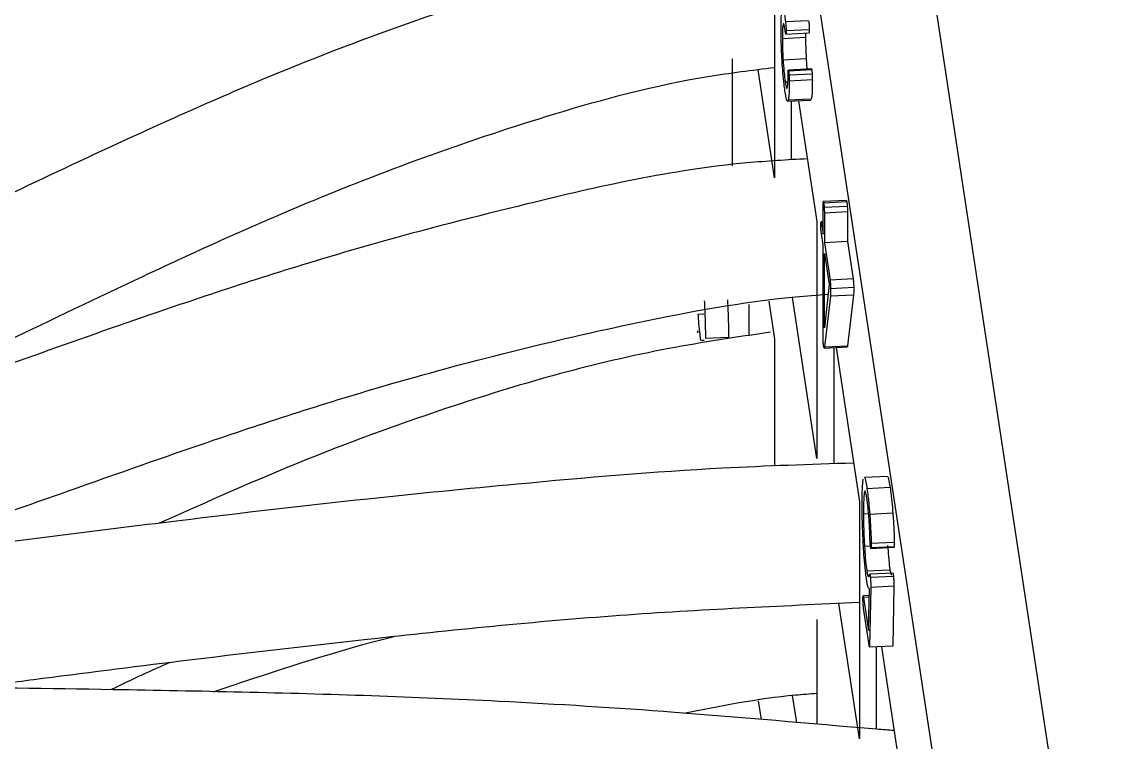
# Model space of a CAD drawing. Header units: millimetres. Extents: x 334 to 3694, y 0 to 2376.
# Drawn here: x 2543.58 to 2549.24, y 1102.66 to 1106.38 of the extents above; entities that cross this region are included whole.
import ezdxf

# ---------------------------------------------------------------- set-up
doc = ezdxf.new("R2010")
doc.units = ezdxf.units.MM
doc.header["$LTSCALE"] = 3
doc.layers.add('1_외형선', color=7, linetype='Continuous', lineweight=25)

msp = doc.modelspace()

# ---------------------------------------------------------------- linework, layer by layer
at = {"layer": '1_외형선'}
for p, q in [((2548.6427, 1100.253), (2547.0425, 1110.8117)), ((2549.2404, 1100.2832), (2547.6402, 1110.8419)), ((2547.4687, 1106.7992), (2547.4687, 1105.5744)), ((2547.6454, 1106.3873), (2547.5259, 1106.3813)), ((2547.5278, 1106.3185), (2547.6473, 1106.3246)), ((2547.6483, 1106.3404), (2547.5288, 1106.3343)), ((2547.6295, 1106.3237), (2547.6293, 1106.3002)), ((2547.6293, 1106.3002), (2547.5097, 1106.2941)), ((2547.2491, 1106.1907), (2547.2491, 1105.6379)), ((2547.6328, 1106.1899), (2547.5133, 1106.1838)), ((2547.6328, 1106.1899), (2547.6369, 1106.1372)), ((2547.4687, 1105.5744), (2547.3838, 1106.1343)), ((2547.6602, 1106.1384), (2547.5406, 1106.1324)), ((2547.6615, 1106.1327), (2547.542, 1106.1266)), ((2547.6636, 1106.1114), (2547.544, 1106.1054)), ((2547.538, 1106.0697), (2547.5247, 1106.069)), ((2547.6645, 1106.0814), (2547.5449, 1106.0754)), ((2547.5245, 1106.0152), (2547.523, 1106.0249)), ((2547.5349, 1105.9708), (2547.6545, 1105.9768)), ((2547.6592, 1105.9826), (2547.5397, 1105.9766)), ((2547.6592, 1105.9826), (2547.6543, 1105.9791)), ((2547.5576, 1105.6681), (2547.5576, 1105.9719)), ((2547.5938, 1105.9738), (2547.6883, 1105.3499)), ((2547.7199, 1105.2844), (2547.7199, 1105.4385)), ((2547.8405, 1105.4588), (2547.721, 1105.4527)), ((2547.8429, 1105.451), (2547.7233, 1105.445)), ((2547.8453, 1105.4274), (2547.7257, 1105.4214)), ((2547.8463, 1105.3994), (2547.7267, 1105.3934)), ((2547.7267, 1105.3934), (2547.7267, 1105.2393)), ((2547.8463, 1105.3994), (2547.8463, 1105.2453)), ((2547.6883, 1105.3499), (2547.6883, 1104.1251)), ((2547.7199, 1105.3476), (2547.7099, 1105.3471)), ((2547.7199, 1105.3407), (2547.7114, 1105.3402)), ((2547.7114, 1105.3402), (2547.7199, 1105.2844)), ((2547.7199, 1105.2295), (2547.7111, 1105.2873)), ((2547.8463, 1105.2453), (2547.7267, 1105.2393)), ((2547.7267, 1105.2393), (2547.7559, 1105.047)), ((2547.8463, 1105.2453), (2547.8754, 1105.053)), ((2547.7199, 1104.7587), (2547.7199, 1105.2295)), ((2547.7267, 1105.1843), (2547.7512, 1105.0231)), ((2547.7267, 1104.7997), (2547.7267, 1105.1843)), ((2547.7512, 1105.0231), (2547.7267, 1104.7997)), ((2547.8754, 1105.053), (2547.7559, 1105.047)), ((2547.6883, 1104.1251), (2547.5622, 1104.9573)), ((2547.758, 1104.9629), (2547.7275, 1104.7015)), ((2547.8776, 1104.9689), (2547.758, 1104.9629)), ((2547.8787, 1105.0081), (2547.7591, 1105.0021)), ((2547.8776, 1104.9689), (2547.8471, 1104.7075)), ((2547.338, 1104.7593), (2547.338, 1104.9208)), ((2547.439, 1104.9373), (2547.4687, 1104.7415)), ((2547.0749, 1104.8705), (2547.1037, 1104.872)), ((2547.0742, 1104.7833), (2547.0766, 1104.7824)), ((2547.088, 1104.7359), (2547.1047, 1104.7367)), ((2547.231, 1104.7502), (2547.1114, 1104.7442)), ((2547.4687, 1104.7415), (2547.4687, 1104.0844)), ((2547.7257, 1104.6951), (2547.8453, 1104.7011)), ((2547.7275, 1104.7015), (2547.8471, 1104.7075)), ((2547.7772, 1104.0965), (2547.7772, 1104.6977)), ((2547.7871, 1104.6982), (2547.908, 1103.9007)), ((2548.0536, 1104.0319), (2547.9341, 1104.0259)), ((2548.0667, 1103.9743), (2547.9471, 1103.9682)), ((2547.908, 1103.9007), (2547.908, 1102.6759)), ((2547.9554, 1103.8388), (2547.9291, 1103.8374)), ((2548.0809, 1103.8414), (2547.9614, 1103.8354)), ((2547.9652, 1103.6703), (2547.9343, 1103.6687)), ((2547.9673, 1103.6595), (2547.9665, 1103.6618)), ((2547.9676, 1103.6594), (2548.0871, 1103.6654)), ((2548.088, 1103.6685), (2547.9685, 1103.6625)), ((2548.0884, 1103.6908), (2547.9689, 1103.6848)), ((2548.0661, 1103.5475), (2547.9466, 1103.5414)), ((2547.9567, 1103.5153), (2547.9539, 1103.5151)), ((2547.9539, 1103.5151), (2547.9556, 1103.514)), ((2547.9598, 1103.5226), (2547.9608, 1103.5256)), ((2548.0809, 1103.5319), (2547.9614, 1103.5259)), ((2548.084, 1103.5144), (2547.9645, 1103.5083)), ((2547.9563, 1103.4524), (2547.9528, 1103.4589)), ((2547.9555, 1103.2354), (2547.9594, 1103.454)), ((2547.9569, 1103.4521), (2547.9594, 1103.4522)), ((2547.9662, 1103.4581), (2547.9604, 1103.1482)), ((2548.0858, 1103.4641), (2547.9662, 1103.4581)), ((2548.0858, 1103.4641), (2548.0799, 1103.1543)), ((2547.908, 1102.6759), (2547.802, 1103.3754)), ((2547.9587, 1103.4159), (2547.9277, 1103.4144)), ((2547.9586, 1103.4076), (2547.9296, 1103.4061)), ((2547.9296, 1103.4061), (2547.9555, 1103.2354)), ((2547.9604, 1103.1482), (2547.9296, 1103.3512)), ((2547.6883, 1103.2923), (2547.6883, 1102.7506)), ((2548.0799, 1103.1543), (2547.9604, 1103.1482)), ((2547.9969, 1102.7249), (2547.9969, 1103.1501)), ((2548.0216, 1103.1513), (2548.1276, 1102.4515)), ((2547.3847, 1102.8708), (2547.3993, 1102.7746)), ((2547.5835, 1102.7593), (2547.5622, 1102.8996))]:
    msp.add_line(p, q, dxfattribs=at)
for points, knots in [([(2547.2259, 1108.2695), (2546.647, 1108.2256), (2545.6261, 1108.1481), (2544.4123, 1107.7873), (2543.4863, 1107.3638), (2542.6917, 1106.7879), (2541.953, 1105.9683), (2541.2585, 1105.1609), (2540.369, 1104.488), (2539.6862, 1104.2534), (2539.3238, 1104.1289)], [0, 0, 0, 0, 0.154984, 0.273322, 0.358955, 0.465132, 0.6096, 0.787849, 0.887407, 1, 1, 1, 1]), ([(2541.5785, 1104.614), (2541.7224, 1104.7361), (2542.1114, 1105.0659), (2542.5257, 1105.5906), (2543.0444, 1106.1375), (2543.6939, 1106.6912), (2544.6206, 1107.1258), (2545.6755, 1107.4032), (2546.5075, 1107.5437), (2547.0539, 1107.5454), (2547.2491, 1107.546)], [0, 0, 0, 0, 0.09298, 0.251234, 0.364359, 0.498399, 0.68355, 0.798651, 0.9281, 1, 1, 1, 1]), ([(2547.463, 1106.8371), (2547.2818, 1106.8105), (2546.7051, 1106.7256), (2545.8953, 1106.4942), (2544.9759, 1106.1574), (2544.0213, 1105.7356), (2542.8343, 1105.1641), (2541.7877, 1104.6585), (2541.0626, 1104.4161), (2540.8994, 1104.3615)], [0, 0, 0, 0, 0.070906, 0.225646, 0.339665, 0.483209, 0.681239, 0.928281, 1, 1, 1, 1]), ([(2547.5126, 1106.4949), (2547.5142, 1106.4772), (2547.5171, 1106.4455), (2547.5217, 1106.41), (2547.5245, 1106.3909), (2547.5259, 1106.3813)], [0, 0, 0, 0, 0.385988, 0.690584, 1, 1, 1, 1]), ([(2547.5029, 1106.3467), (2547.503, 1106.3595), (2547.5031, 1106.382), (2547.5041, 1106.4126), (2547.5055, 1106.425), (2547.5064, 1106.4326)], [0, 0, 0, 0, 0.343489, 0.602403, 1, 1, 1, 1]), ([(2547.5145, 1106.3713), (2547.5134, 1106.3684), (2547.5113, 1106.3628), (2547.5099, 1106.3321), (2547.5098, 1106.3069), (2547.5097, 1106.2941)], [0, 0, 0, 0, 0.352687, 0.671119, 1, 1, 1, 1]), ([(2547.5259, 1106.3263), (2547.5244, 1106.3359), (2547.5209, 1106.3574), (2547.5169, 1106.3721), (2547.5149, 1106.3715), (2547.5145, 1106.3713)], [0, 0, 0, 0, 0.383018, 0.8582866, 1, 1, 1, 1]), ([(2547.5259, 1106.3813), (2547.5263, 1106.3783), (2547.527, 1106.3736), (2547.5278, 1106.3642), (2547.5284, 1106.355), (2547.5287, 1106.3445), (2547.5288, 1106.3379), (2547.5288, 1106.3343)], [0, 0, 0, 0, 0.260518, 0.4178108, 0.5758844, 0.7657485, 1, 1, 1, 1]), ([(2547.6454, 1106.3873), (2547.6459, 1106.3844), (2547.6465, 1106.3796), (2547.6474, 1106.3703), (2547.6479, 1106.361), (2547.6483, 1106.3505), (2547.6483, 1106.344), (2547.6483, 1106.3404)], [0, 0, 0, 0, 0.260518, 0.417811, 0.575884, 0.765748, 1, 1, 1, 1]), ([(2547.5082, 1106.1765), (2547.5068, 1106.2028), (2547.504, 1106.2552), (2547.503, 1106.3119), (2547.5029, 1106.34), (2547.5029, 1106.3467)], [0, 0, 0, 0, 0.4336552, 0.865555, 1, 1, 1, 1]), ([(2547.5288, 1106.3343), (2547.5288, 1106.3305), (2547.5287, 1106.3244), (2547.5283, 1106.3196), (2547.5278, 1106.3179), (2547.527, 1106.3198), (2547.5263, 1106.3241), (2547.5259, 1106.3263)], [0, 0, 0, 0, 0.271639, 0.429137, 0.55805, 0.762822, 1, 1, 1, 1]), ([(2547.6483, 1106.3404), (2547.6483, 1106.3365), (2547.6483, 1106.3304), (2547.6479, 1106.3258), (2547.6476, 1106.3241), (2547.6473, 1106.3247), (2547.6473, 1106.3248)], [0, 0, 0, 0, 0.46406, 0.733125, 0.953357, 1, 1, 1, 1]), ([(2547.5097, 1106.2941), (2547.5098, 1106.2859), (2547.5099, 1106.2633), (2547.511, 1106.2249), (2547.5126, 1106.1958), (2547.5133, 1106.1838)], [0, 0, 0, 0, 0.251778, 0.689967, 1, 1, 1, 1]), ([(2547.6293, 1106.3002), (2547.6293, 1106.2919), (2547.6294, 1106.2693), (2547.6306, 1106.2309), (2547.6322, 1106.2019), (2547.6328, 1106.1899)], [0, 0, 0, 0, 0.2517776, 0.689967, 1, 1, 1, 1]), ([(2542.5912, 1104.3054), (2542.8955, 1104.4473), (2543.436, 1104.6993), (2544.2527, 1105.0931), (2545.1676, 1105.509), (2546.14, 1105.862), (2546.9569, 1106.0832), (2547.3534, 1106.1317), (2547.4689, 1106.1459)], [0, 0, 0, 0, 0.1990512, 0.353496, 0.5432958, 0.7934398, 0.939845, 1, 1, 1, 1]), ([(2547.523, 1106.0249), (2547.5215, 1106.0359), (2547.5177, 1106.0621), (2547.5124, 1106.114), (2547.5095, 1106.1573), (2547.5082, 1106.1765)], [0, 0, 0, 0, 0.289103, 0.683787, 1, 1, 1, 1]), ([(2547.5133, 1106.1838), (2547.5147, 1106.164), (2547.5173, 1106.1267), (2547.5215, 1106.0907), (2547.5238, 1106.0745), (2547.5247, 1106.069)], [0, 0, 0, 0, 0.427224, 0.805279, 1, 1, 1, 1]), ([(2547.5341, 1106.0384), (2547.5353, 1106.0425), (2547.5378, 1106.0507), (2547.539, 1106.0843), (2547.539, 1106.1085), (2547.5391, 1106.1169)], [0, 0, 0, 0, 0.400284, 0.791577, 1, 1, 1, 1]), ([(2547.5391, 1106.1169), (2547.5391, 1106.1188), (2547.5391, 1106.1236), (2547.5394, 1106.1294), (2547.5398, 1106.131), (2547.54, 1106.1318)], [0, 0, 0, 0, 0.247453, 0.622764, 1, 1, 1, 1]), ([(2547.5407, 1106.132), (2547.5407, 1106.132), (2547.541, 1106.1322), (2547.5415, 1106.1299), (2547.5419, 1106.1273), (2547.542, 1106.1266)], [0, 0, 0, 0, 0.12744, 0.77818, 1, 1, 1, 1]), ([(2547.542, 1106.1266), (2547.5422, 1106.1252), (2547.5427, 1106.1216), (2547.5434, 1106.1146), (2547.5438, 1106.1084), (2547.544, 1106.1054)], [0, 0, 0, 0, 0.255398, 0.6368, 1, 1, 1, 1]), ([(2547.544, 1106.1054), (2547.5443, 1106.1007), (2547.5447, 1106.093), (2547.5449, 1106.083), (2547.5449, 1106.0779), (2547.5449, 1106.0754)], [0, 0, 0, 0, 0.438794, 0.715138, 1, 1, 1, 1]), ([(2547.6602, 1106.138), (2547.6602, 1106.1381), (2547.6605, 1106.1383), (2547.661, 1106.1359), (2547.6614, 1106.1333), (2547.6615, 1106.1327)], [0, 0, 0, 0, 0.12744, 0.77818, 1, 1, 1, 1]), ([(2547.6615, 1106.1327), (2547.6617, 1106.1312), (2547.6622, 1106.1277), (2547.6629, 1106.1206), (2547.6634, 1106.1144), (2547.6636, 1106.1114)], [0, 0, 0, 0, 0.255398, 0.6368, 1, 1, 1, 1]), ([(2547.6636, 1106.1114), (2547.6638, 1106.1067), (2547.6642, 1106.099), (2547.6644, 1106.089), (2547.6645, 1106.084), (2547.6645, 1106.0814)], [0, 0, 0, 0, 0.438794, 0.715138, 1, 1, 1, 1]), ([(2547.5247, 1106.069), (2547.5255, 1106.0637), (2547.5279, 1106.0488), (2547.5313, 1106.0373), (2547.5333, 1106.0381), (2547.5341, 1106.0384)], [0, 0, 0, 0, 0.251762, 0.713507, 1, 1, 1, 1]), ([(2547.5449, 1106.0754), (2547.5449, 1106.0624), (2547.5448, 1106.0304), (2547.5431, 1105.994), (2547.5407, 1105.9819), (2547.5397, 1105.9766)], [0, 0, 0, 0, 0.272192, 0.674689, 1, 1, 1, 1]), ([(2547.6645, 1106.0814), (2547.6644, 1106.0685), (2547.6643, 1106.0364), (2547.6626, 1106), (2547.6603, 1105.988), (2547.6592, 1105.9826)], [0, 0, 0, 0, 0.272192, 0.674689, 1, 1, 1, 1]), ([(2547.5397, 1105.9766), (2547.5379, 1105.9728), (2547.5344, 1105.9655), (2547.5287, 1105.9889), (2547.5254, 1106.0091), (2547.5245, 1106.0152)], [0, 0, 0, 0, 0.43036, 0.830253, 1, 1, 1, 1]), ([(2547.6393, 1105.6737), (2547.5347, 1105.6677), (2547.0333, 1105.6393), (2546.2838, 1105.4668), (2545.3221, 1105.2219), (2544.3118, 1104.8998), (2543.0623, 1104.4469), (2541.7994, 1104.0182), (2540.5278, 1103.7253), (2539.7876, 1103.6747), (2539.3973, 1103.6481)], [0, 0, 0, 0, 0.0348151, 0.1668567, 0.2635871, 0.3838735, 0.5488027, 0.7536795, 0.8701014, 1, 1, 1, 1]), ([(2547.7199, 1105.4385), (2547.7199, 1105.4419), (2547.72, 1105.4484), (2547.7205, 1105.4519), (2547.7209, 1105.4525), (2547.721, 1105.4527)], [0, 0, 0, 0, 0.430521, 0.841333, 1, 1, 1, 1]), ([(2547.721, 1105.4527), (2547.7212, 1105.4527), (2547.7216, 1105.4527), (2547.7224, 1105.4505), (2547.723, 1105.4468), (2547.7233, 1105.445)], [0, 0, 0, 0, 0.255008, 0.652882, 1, 1, 1, 1]), ([(2547.7233, 1105.445), (2547.7235, 1105.4435), (2547.7241, 1105.4393), (2547.725, 1105.4313), (2547.7255, 1105.4242), (2547.7257, 1105.4214)], [0, 0, 0, 0, 0.252379, 0.6981506, 1, 1, 1, 1]), ([(2547.7257, 1105.4214), (2547.726, 1105.4169), (2547.7265, 1105.4084), (2547.7267, 1105.399), (2547.7267, 1105.3945), (2547.7267, 1105.3934)], [0, 0, 0, 0, 0.44856, 0.863134, 1, 1, 1, 1]), ([(2547.8405, 1105.4588), (2547.8407, 1105.4588), (2547.8412, 1105.4588), (2547.8419, 1105.4566), (2547.8426, 1105.4528), (2547.8429, 1105.451)], [0, 0, 0, 0, 0.255008, 0.652882, 1, 1, 1, 1]), ([(2547.8429, 1105.451), (2547.8431, 1105.4495), (2547.8437, 1105.4453), (2547.8445, 1105.4373), (2547.8451, 1105.4303), (2547.8453, 1105.4274)], [0, 0, 0, 0, 0.252379, 0.698151, 1, 1, 1, 1]), ([(2547.8453, 1105.4274), (2547.8456, 1105.423), (2547.8461, 1105.4144), (2547.8463, 1105.4051), (2547.8463, 1105.4005), (2547.8463, 1105.3994)], [0, 0, 0, 0, 0.4485598, 0.8631337, 1, 1, 1, 1]), ([(2547.7083, 1105.3327), (2547.7084, 1105.3343), (2547.7084, 1105.3383), (2547.7086, 1105.3437), (2547.709, 1105.3453), (2547.7092, 1105.3461)], [0, 0, 0, 0, 0.249149, 0.609529, 1, 1, 1, 1]), ([(2547.7091, 1105.3089), (2547.709, 1105.3111), (2547.7087, 1105.3166), (2547.7084, 1105.3249), (2547.7084, 1105.3303), (2547.7083, 1105.3327)], [0, 0, 0, 0, 0.254884, 0.658474, 1, 1, 1, 1]), ([(2547.7111, 1105.2873), (2547.7108, 1105.29), (2547.7101, 1105.2952), (2547.7094, 1105.3037), (2547.7091, 1105.3082), (2547.7091, 1105.3089)], [0, 0, 0, 0, 0.466604, 0.918376, 1, 1, 1, 1]), ([(2547.7092, 1105.3461), (2547.7094, 1105.3467), (2547.7099, 1105.3478), (2547.7107, 1105.3449), (2547.7112, 1105.3416), (2547.7114, 1105.3402)], [0, 0, 0, 0, 0.3753679, 0.7322496, 1, 1, 1, 1]), ([(2547.7559, 1105.047), (2547.7563, 1105.0436), (2547.7571, 1105.0381), (2547.7581, 1105.0268), (2547.7588, 1105.0147), (2547.759, 1105.0067), (2547.7591, 1105.0021)], [0, 0, 0, 0, 0.30665, 0.51378, 0.721023, 1, 1, 1, 1]), ([(2547.8754, 1105.053), (2547.8759, 1105.0497), (2547.8767, 1105.0441), (2547.8776, 1105.0328), (2547.8783, 1105.0208), (2547.8786, 1105.0127), (2547.8787, 1105.0081)], [0, 0, 0, 0, 0.30665, 0.51378, 0.721023, 1, 1, 1, 1]), ([(2542.8014, 1103.6015), (2543.1269, 1103.7149), (2543.6992, 1103.9142), (2544.5708, 1104.224), (2545.5478, 1104.5421), (2546.5719, 1104.7973), (2547.3527, 1104.9442), (2547.6892, 1104.969), (2547.7457, 1104.9731)], [0, 0, 0, 0, 0.20633, 0.362733, 0.556699, 0.815687, 0.969076, 1, 1, 1, 1]), ([(2547.7591, 1105.0021), (2547.7592, 1104.9943), (2547.7593, 1104.9792), (2547.7586, 1104.9685), (2547.7581, 1104.964), (2547.758, 1104.9629)], [0, 0, 0, 0, 0.445362, 0.865729, 1, 1, 1, 1]), ([(2547.8787, 1105.0081), (2547.8788, 1105.0004), (2547.8789, 1104.9853), (2547.8782, 1104.9746), (2547.8777, 1104.97), (2547.8776, 1104.9689)], [0, 0, 0, 0, 0.445362, 0.865729, 1, 1, 1, 1]), ([(2547.1056, 1104.9386), (2547.107, 1104.9122), (2547.1102, 1104.8538), (2547.1113, 1104.7887), (2547.1114, 1104.7533), (2547.1114, 1104.7442)], [0, 0, 0, 0, 0.379874, 0.839847, 1, 1, 1, 1]), ([(2547.2251, 1104.9447), (2547.2266, 1104.9183), (2547.2297, 1104.8598), (2547.2309, 1104.7948), (2547.231, 1104.7594), (2547.231, 1104.7502)], [0, 0, 0, 0, 0.379874, 0.839847, 1, 1, 1, 1]), ([(2547.088, 1104.7359), (2547.0867, 1104.7455), (2547.0833, 1104.7691), (2547.0785, 1104.815), (2547.076, 1104.8539), (2547.0749, 1104.8705)], [0, 0, 0, 0, 0.284952, 0.695169, 1, 1, 1, 1]), ([(2547.4489, 1104.7772), (2547.2724, 1104.7512), (2546.7005, 1104.6669), (2545.896, 1104.4361), (2545.0261, 1104.1199), (2544.5381, 1103.9015), (2544.2876, 1103.7894)], [0, 0, 0, 0, 0.15075, 0.488563, 0.737478, 1, 1, 1, 1]), ([(2547.071, 1104.7746), (2547.0714, 1104.7766), (2547.0721, 1104.7807), (2547.0731, 1104.7826), (2547.0735, 1104.7835)], [0, 0, 0, 0, 0.4995745, 1, 1, 1, 1]), ([(2547.7228, 1104.7067), (2547.7224, 1104.7101), (2547.7217, 1104.7157), (2547.7208, 1104.7262), (2547.7202, 1104.7376), (2547.7199, 1104.7487), (2547.7199, 1104.7557), (2547.7199, 1104.7587)], [0, 0, 0, 0, 0.248302, 0.409645, 0.572334, 0.81864, 1, 1, 1, 1]), ([(2547.7253, 1104.6955), (2547.7247, 1104.6971), (2547.7239, 1104.6994), (2547.7231, 1104.705), (2547.7228, 1104.7067)], [0, 0, 0, 0, 0.683578, 1, 1, 1, 1]), ([(2547.7275, 1104.7015), (2547.7273, 1104.6995), (2547.7268, 1104.6957), (2547.726, 1104.6958), (2547.7257, 1104.6958)], [0, 0, 0, 0, 0.532465, 1, 1, 1, 1]), ([(2547.8471, 1104.7075), (2547.8468, 1104.7055), (2547.8463, 1104.7018), (2547.8456, 1104.7018), (2547.8452, 1104.7018)], [0, 0, 0, 0, 0.532465, 1, 1, 1, 1]), ([(2547.8777, 1104.1005), (2547.6519, 1104.0932), (2547.0692, 1104.0743), (2546.2329, 1104.0022), (2545.2962, 1103.9097), (2544.2766, 1103.7908), (2542.9721, 1103.6231), (2541.3396, 1103.4036), (2540.1193, 1103.3206), (2539.4537, 1103.2754)], [0, 0, 0, 0, 0.0792867, 0.204638, 0.296239, 0.4126543, 0.5693756, 0.7651342, 1, 1, 1, 1]), ([(2547.9222, 1103.8854), (2547.9223, 1103.9014), (2547.9224, 1103.9327), (2547.9238, 1103.9801), (2547.926, 1104.0063), (2547.9279, 1104.0163), (2547.9282, 1104.0176)], [0, 0, 0, 0, 0.2669716, 0.5220405, 0.9383872, 1, 1, 1, 1]), ([(2547.9341, 1104.0255), (2547.9342, 1104.0256), (2547.9361, 1104.0283), (2547.9408, 1104.0061), (2547.9452, 1103.9798), (2547.9471, 1103.9682)], [0, 0, 0, 0, 0.011546, 0.565317, 1, 1, 1, 1]), ([(2548.0537, 1104.0315), (2548.0537, 1104.0316), (2548.0556, 1104.0343), (2548.0604, 1104.0121), (2548.0647, 1103.9858), (2548.0667, 1103.9743)], [0, 0, 0, 0, 0.011546, 0.565317, 1, 1, 1, 1]), ([(2547.9338, 1103.9511), (2547.9326, 1103.9424), (2547.9306, 1103.928), (2547.9293, 1103.8857), (2547.9292, 1103.8553), (2547.9291, 1103.8374)], [0, 0, 0, 0, 0.390308, 0.641871, 1, 1, 1, 1]), ([(2547.9467, 1103.916), (2547.9454, 1103.9238), (2547.9422, 1103.9436), (2547.9375, 1103.9605), (2547.935, 1103.954), (2547.9338, 1103.9511)], [0, 0, 0, 0, 0.26461, 0.671037, 1, 1, 1, 1]), ([(2547.9471, 1103.9682), (2547.9489, 1103.9559), (2547.9519, 1103.9345), (2547.9568, 1103.8902), (2547.9596, 1103.856), (2547.9614, 1103.8354)], [0, 0, 0, 0, 0.348016, 0.60627, 1, 1, 1, 1]), ([(2548.0667, 1103.9743), (2548.0684, 1103.962), (2548.0714, 1103.9405), (2548.0763, 1103.8962), (2548.0792, 1103.8621), (2548.0809, 1103.8414)], [0, 0, 0, 0, 0.348016, 0.60627, 1, 1, 1, 1]), ([(2547.9294, 1103.6592), (2547.9275, 1103.6941), (2547.9238, 1103.7623), (2547.9224, 1103.8377), (2547.9223, 1103.8752), (2547.9222, 1103.8854)], [0, 0, 0, 0, 0.4334765, 0.845416, 1, 1, 1, 1]), ([(2547.9573, 1103.8181), (2547.9558, 1103.8364), (2547.9534, 1103.8649), (2547.9497, 1103.8957), (2547.9477, 1103.9092), (2547.9467, 1103.916)], [0, 0, 0, 0, 0.4742146, 0.7344294, 1, 1, 1, 1]), ([(2547.9291, 1103.8374), (2547.9292, 1103.8221), (2547.9293, 1103.7842), (2547.9311, 1103.7248), (2547.9334, 1103.6834), (2547.9343, 1103.6687)], [0, 0, 0, 0, 0.305416, 0.754436, 1, 1, 1, 1]), ([(2547.9614, 1103.8354), (2547.9623, 1103.8225), (2547.9648, 1103.7884), (2547.9676, 1103.7351), (2547.9685, 1103.6993), (2547.9689, 1103.6848)], [0, 0, 0, 0, 0.263294, 0.700083, 1, 1, 1, 1]), ([(2548.0809, 1103.8414), (2548.0818, 1103.8286), (2548.0844, 1103.7944), (2548.0872, 1103.7412), (2548.0881, 1103.7054), (2548.0884, 1103.6908)], [0, 0, 0, 0, 0.263294, 0.700083, 1, 1, 1, 1]), ([(2547.9625, 1103.7125), (2547.9623, 1103.7211), (2547.9616, 1103.7447), (2547.9599, 1103.7816), (2547.9581, 1103.8074), (2547.9573, 1103.8181)], [0, 0, 0, 0, 0.252378, 0.692427, 1, 1, 1, 1]), ([(2547.9641, 1103.6804), (2547.9638, 1103.6847), (2547.9631, 1103.6931), (2547.9627, 1103.7044), (2547.9625, 1103.7104), (2547.9625, 1103.7125)], [0, 0, 0, 0, 0.416203, 0.806327, 1, 1, 1, 1]), ([(2547.9448, 1103.4979), (2547.9434, 1103.508), (2547.9396, 1103.535), (2547.934, 1103.5903), (2547.9308, 1103.6381), (2547.9294, 1103.6592)], [0, 0, 0, 0, 0.250376, 0.669643, 1, 1, 1, 1]), ([(2547.9343, 1103.6687), (2547.9356, 1103.6491), (2547.9386, 1103.6061), (2547.9431, 1103.5651), (2547.9459, 1103.5461), (2547.9466, 1103.5414)], [0, 0, 0, 0, 0.388419, 0.849049, 1, 1, 1, 1]), ([(2547.9665, 1103.6618), (2547.9663, 1103.663), (2547.9657, 1103.6658), (2547.9649, 1103.6721), (2547.9643, 1103.6779), (2547.9641, 1103.6804)], [0, 0, 0, 0, 0.304631, 0.708546, 1, 1, 1, 1]), ([(2547.9685, 1103.6625), (2547.9683, 1103.6616), (2547.9681, 1103.6598), (2547.9677, 1103.6598), (2547.9676, 1103.6598)], [0, 0, 0, 0, 0.488089, 1, 1, 1, 1]), ([(2547.9689, 1103.6848), (2547.9689, 1103.6819), (2547.969, 1103.6752), (2547.9689, 1103.667), (2547.9686, 1103.6638), (2547.9685, 1103.6625)], [0, 0, 0, 0, 0.303366, 0.711719, 1, 1, 1, 1]), ([(2548.0538, 1103.6748), (2548.0552, 1103.6551), (2548.0581, 1103.6121), (2548.0627, 1103.5711), (2548.0654, 1103.5522), (2548.0661, 1103.5475)], [0, 0, 0, 0, 0.388419, 0.849049, 1, 1, 1, 1]), ([(2548.088, 1103.6685), (2548.0879, 1103.6676), (2548.0876, 1103.6659), (2548.0873, 1103.6658), (2548.0871, 1103.6658)], [0, 0, 0, 0, 0.488089, 1, 1, 1, 1]), ([(2548.0884, 1103.6908), (2548.0885, 1103.6879), (2548.0886, 1103.6812), (2548.0884, 1103.673), (2548.0881, 1103.6698), (2548.088, 1103.6685)], [0, 0, 0, 0, 0.303366, 0.711719, 1, 1, 1, 1]), ([(2547.9466, 1103.5414), (2547.9472, 1103.5375), (2547.9485, 1103.5297), (2547.951, 1103.5201), (2547.9528, 1103.5171), (2547.9539, 1103.5151)], [0, 0, 0, 0, 0.25175, 0.504109, 1, 1, 1, 1]), ([(2548.0661, 1103.5475), (2548.0668, 1103.5436), (2548.0681, 1103.5357), (2548.0706, 1103.5262), (2548.0723, 1103.5232), (2548.0735, 1103.5212)], [0, 0, 0, 0, 0.2517498, 0.5041088, 1, 1, 1, 1]), ([(2547.9528, 1103.4589), (2547.9521, 1103.4611), (2547.9509, 1103.4654), (2547.9482, 1103.4769), (2547.9462, 1103.4895), (2547.9448, 1103.4979)], [0, 0, 0, 0, 0.250662, 0.501629, 1, 1, 1, 1]), ([(2547.9565, 1103.5142), (2547.9567, 1103.5142), (2547.958, 1103.5143), (2547.959, 1103.5189), (2547.9598, 1103.5226)], [0, 0, 0, 0, 0.174617, 1, 1, 1, 1]), ([(2547.9614, 1103.5252), (2547.9616, 1103.5252), (2547.962, 1103.5253), (2547.9629, 1103.5212), (2547.9638, 1103.5145), (2547.9643, 1103.5099), (2547.9645, 1103.5083)], [0, 0, 0, 0, 0.199031, 0.518854, 0.840348, 1, 1, 1, 1]), ([(2547.9645, 1103.5083), (2547.9648, 1103.5045), (2547.9654, 1103.4976), (2547.966, 1103.4862), (2547.9664, 1103.4742), (2547.9664, 1103.4651), (2547.9663, 1103.4596), (2547.9662, 1103.4581)], [0, 0, 0, 0, 0.231543, 0.410077, 0.589049, 0.888968, 1, 1, 1, 1]), ([(2548.0809, 1103.5312), (2548.0811, 1103.5313), (2548.0816, 1103.5313), (2548.0825, 1103.5272), (2548.0834, 1103.5205), (2548.0838, 1103.5159), (2548.084, 1103.5144)], [0, 0, 0, 0, 0.199031, 0.518854, 0.840348, 1, 1, 1, 1]), ([(2548.084, 1103.5144), (2548.0844, 1103.5105), (2548.085, 1103.5037), (2548.0856, 1103.4923), (2548.0859, 1103.4803), (2548.0859, 1103.4711), (2548.0858, 1103.4656), (2548.0858, 1103.4641)], [0, 0, 0, 0, 0.231543, 0.410077, 0.589049, 0.888968, 1, 1, 1, 1]), ([(2547.9594, 1103.454), (2547.9589, 1103.4532), (2547.9581, 1103.4518), (2547.9572, 1103.4522), (2547.9569, 1103.4523)], [0, 0, 0, 0, 0.611863, 1, 1, 1, 1]), ([(2543.3051, 1102.939), (2543.4163, 1102.9534), (2543.7802, 1103.0004), (2544.4646, 1103.0877), (2545.4728, 1103.2048), (2546.6403, 1103.3242), (2547.4944, 1103.3626), (2547.908, 1103.3812)], [0, 0, 0, 0, 0.07322, 0.239462, 0.450106, 0.733777, 1, 1, 1, 1]), ([(2547.9262, 1103.4007), (2547.9262, 1103.4023), (2547.9262, 1103.4063), (2547.9265, 1103.4117), (2547.9268, 1103.4133), (2547.927, 1103.4142)], [0, 0, 0, 0, 0.249149, 0.609529, 1, 1, 1, 1]), ([(2547.927, 1103.3762), (2547.9269, 1103.3784), (2547.9266, 1103.3838), (2547.9262, 1103.3925), (2547.9262, 1103.398), (2547.9262, 1103.4007)], [0, 0, 0, 0, 0.252958, 0.62814, 1, 1, 1, 1]), ([(2547.927, 1103.4142), (2547.9274, 1103.4143), (2547.9281, 1103.4146), (2547.929, 1103.4096), (2547.9295, 1103.4066), (2547.9296, 1103.4061)], [0, 0, 0, 0, 0.472812, 0.92609, 1, 1, 1, 1]), ([(2547.9296, 1103.3512), (2547.9291, 1103.3545), (2547.9285, 1103.3595), (2547.9276, 1103.3685), (2547.9272, 1103.3736), (2547.927, 1103.3762)], [0, 0, 0, 0, 0.491645, 0.740618, 1, 1, 1, 1]), ([(2545.5021, 1103.2033), (2545.4652, 1103.1938), (2545.1423, 1103.1107), (2544.8367, 1103.0078), (2544.566, 1102.9167)], [0, 0, 0, 0, 0.114108, 1, 1, 1, 1]), ([(2544.0366, 1102.9294), (2544.0914, 1102.9559), (2544.1919, 1103.0045), (2544.2961, 1103.0503), (2544.3435, 1103.0711)], [0, 0, 0, 0, 0.545154, 1, 1, 1, 1]), ([(2548.0873, 1102.7174), (2548.0574, 1102.7199), (2547.6789, 1102.7512), (2547.0001, 1102.8128), (2546.128, 1102.8671), (2545.1594, 1102.908), (2543.8354, 1102.9353), (2541.8724, 1102.957), (2540.3559, 1102.9766), (2539.4974, 1102.9877)], [0, 0, 0, 0, 0.010514, 0.133211, 0.239368, 0.31597, 0.471535, 0.700832, 1, 1, 1, 1]), ([(2546.9984, 1102.8079), (2547.1888, 1102.8458), (2547.4149, 1102.8908), (2547.651, 1102.9081), (2547.6883, 1102.9109)], [0, 0, 0, 0, 0.842002, 1, 1, 1, 1])]:
    msp.add_open_spline(points, degree=3, knots=knots, dxfattribs=at)

doc.saveas('drawing.dxf')
